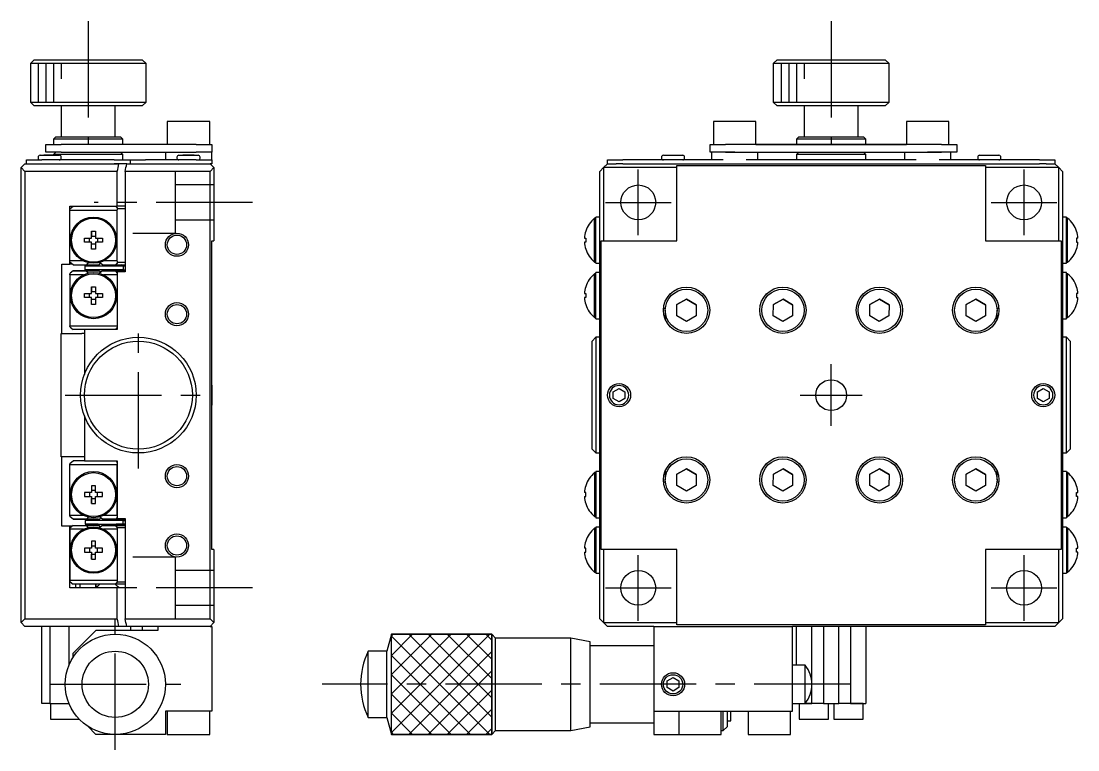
# Model space of a CAD drawing. Extents: x 5 to 356, y 8 to 248.
# Drawn here: x 219.5 to 356.5, y 102.3 to 196.8 of the extents above; entities that cross this region are included whole.
import ezdxf

# ---------------------------------------------------------------- set-up
doc = ezdxf.new("R2010")
doc.units = 0
doc.header["$LTSCALE"] = 10
doc.linetypes.add('CENTER', pattern=[2, 1.25, -0.25, 0.25, -0.25])
doc.linetypes.add('DASHED', pattern=[3.5, 2, -1.5])
doc.layers.get('0').update_dxf_attribs({"linetype": 'CONTINUOUS'})
doc.layers.add('CENTER', color=1, linetype='CENTER')

msp = doc.modelspace()

# ---------------------------------------------------------------- linework, layer by layer
at = {"color": 7, "linetype": 'CONTINUOUS'}
for p, q in [((221.2, 191.750013), (220.7, 191.250013)), ((235.7, 191.250013), (220.7, 191.250013)), ((220.7, 191.250013), (220.7, 186.250013)), ((221.2, 191.750013), (235.2, 191.750013)), ((235.7, 191.250013), (235.2, 191.750013)), ((235.7, 186.250013), (235.7, 191.250013)), ((317.509161, 191.750013), (317.009161, 191.250013)), ((332.009161, 191.250013), (317.009161, 191.250013)), ((317.009161, 191.250013), (317.009161, 186.250013)), ((317.509161, 191.750013), (331.509161, 191.750013)), ((332.009161, 191.250013), (331.509161, 191.750013)), ((332.009161, 186.250013), (332.009161, 191.250013)), ((220.7, 186.250013), (235.7, 186.250013)), ((220.7, 186.250013), (221.2, 185.750013)), ((235.2, 185.750013), (221.2, 185.750013)), ((224.7, 185.750013), (224.7, 181.750013)), ((231.7, 181.750013), (231.7, 185.750013)), ((235.2, 185.750013), (235.7, 186.250013)), ((317.009161, 186.250013), (332.009161, 186.250013)), ((317.009161, 186.250013), (317.509161, 185.750013)), ((331.509161, 185.750013), (317.509161, 185.750013)), ((321.009161, 185.750013), (321.009161, 181.750013)), ((328.009161, 181.750013), (328.009161, 185.750013)), ((331.509161, 185.750013), (332.009161, 186.250013)), ((243.95, 183.750012), (238.45, 183.750012)), ((238.45, 183.750012), (238.45, 180.750012)), ((243.95, 180.750012), (243.95, 183.750012)), ((314.759161, 183.750012), (309.259161, 183.750012)), ((309.259161, 183.750012), (309.259161, 180.750012)), ((314.759161, 180.750012), (314.759161, 183.750012)), ((339.759161, 183.750012), (334.259161, 183.750012)), ((334.259161, 183.750012), (334.259161, 180.750012)), ((339.759161, 180.750012), (339.759161, 183.750012)), ((224, 181.750013), (223.7, 181.450013)), ((232.7, 181.450013), (223.7, 181.450013)), ((223.7, 181.450013), (223.7, 180.750013)), ((224, 181.750013), (232.4, 181.750013)), ((232.7, 181.450013), (232.4, 181.750013)), ((232.7, 180.750013), (232.7, 181.450013)), ((320.309161, 181.750013), (320.009161, 181.450013)), ((329.009161, 181.450013), (320.009161, 181.450013)), ((320.009161, 181.450013), (320.009161, 180.750013)), ((320.309161, 181.750013), (328.709161, 181.750013)), ((329.009161, 181.450013), (328.709161, 181.750013)), ((329.009161, 180.750013), (329.009161, 181.450013)), ((222.7, 179.750013), (222.7, 180.750013)), ((222.7, 180.750013), (224.7, 180.750013)), ((224.7, 179.750013), (222.7, 179.750013)), ((224, 179.750012), (223.7, 179.450012)), ((242.2, 180.750012), (224.7, 180.750013)), ((224.7, 179.750013), (242.2, 179.750012)), ((232.7, 179.450012), (232.4, 179.750012)), ((238.2, 179.750012), (238.2, 178.750012)), ((242.2, 180.750012), (244.2, 180.750012)), ((244.2, 179.750012), (242.2, 179.750012)), ((244.2, 180.750012), (244.2, 179.750012)), ((244.2, 178.750012), (244.2, 179.750012)), ((308.809161, 180.750013), (309.259161, 180.750013)), ((308.809161, 179.750012), (308.809161, 180.750012)), ((308.809161, 180.750012), (310.809161, 180.750012)), ((310.809161, 179.750012), (308.809161, 179.750012)), ((309.009161, 179.750012), (309.009161, 178.750012)), ((312.009161, 179.750012), (310.798953, 179.750012)), ((338.809161, 180.750012), (310.809161, 180.750012)), ((310.809161, 179.750012), (312.009161, 179.750012)), ((312.009161, 179.750012), (337.009161, 179.750012)), ((314.759161, 180.750013), (320.009161, 180.750013)), ((314.759161, 180.750013), (324.809161, 180.750013)), ((320.009161, 180.750013), (314.759161, 180.750013)), ((315.009161, 178.750012), (315.009161, 179.750012)), ((318.012804, 180.750013), (316.106871, 180.750013)), ((316.110601, 180.750013), (316.106871, 180.750013)), ((316.110601, 180.750013), (316.232711, 180.750013)), ((318.322648, 180.750013), (316.232711, 180.750013)), ((331.605519, 180.750013), (318.012804, 180.750013)), ((318.322648, 180.750013), (331.295674, 180.750013)), ((320.309161, 179.750012), (320.009161, 179.450012)), ((324.809161, 180.750013), (334.259161, 180.750013)), ((329.009161, 179.450012), (328.709161, 179.750012)), ((329.009161, 180.750013), (334.259161, 180.750013)), ((334.259161, 180.750013), (329.009161, 180.750013)), ((333.385612, 180.750013), (331.295674, 180.750013)), ((333.511452, 180.750013), (331.605519, 180.750013)), ((333.385612, 180.750013), (333.507721, 180.750013)), ((333.511452, 180.750013), (333.507721, 180.750013)), ((334.009161, 179.750012), (334.009161, 178.750012)), ((338.809161, 179.750012), (337.009161, 179.750012)), ((337.009161, 179.750012), (338.809161, 179.750012)), ((338.809161, 180.750012), (340.809161, 180.750012)), ((340.809161, 179.750012), (338.809161, 179.750012)), ((339.759161, 180.750013), (340.809161, 180.750013)), ((340.009161, 178.750012), (340.009161, 179.750012)), ((340.809161, 180.750012), (340.809161, 179.750012)), ((219.5, 177.750012), (220, 178.250012)), ((220, 178.250012), (222.2, 178.250012)), ((220.2, 178.250012), (220.2, 178.750012)), ((220.2, 178.750012), (222.2, 178.750012)), ((221.7, 179.100012), (221.7, 179.000012)), ((221.95, 179.350012), (224.45, 179.350012)), ((221.95, 179.350012), (223.075, 179.350012)), ((222.4, 178.750012), (222.2, 178.750012)), ((222.2, 178.250012), (231.562157, 178.250012)), ((222.2, 178.250012), (231.562157, 178.250012)), ((224, 178.750012), (222.4, 178.750012)), ((222.45, 179.350012), (223.075, 179.350012)), ((223.075, 179.350012), (222.45, 179.350012)), ((223.075, 179.350012), (223.2, 179.350012)), ((223.075, 179.350012), (223.325, 179.350012)), ((223.325, 179.350012), (223.075, 179.350012)), ((223.2, 179.350012), (223.325, 179.350012)), ((223.325, 179.350012), (224.45, 179.350012)), ((223.95, 179.350012), (223.325, 179.350012)), ((223.325, 179.350012), (223.95, 179.350012)), ((232.7, 179.450012), (223.7, 179.450012)), ((223.7, 179.450012), (223.7, 179.350012)), ((231.562157, 178.750012), (224, 178.750012)), ((224.7, 179.000012), (224.7, 179.100012)), ((231.562157, 178.750012), (233.524338, 178.750012)), ((232.19627, 178.250012), (231.562157, 178.250012)), ((231.562157, 178.250012), (232.174543, 178.250012)), ((232.174543, 178.250012), (232.19627, 178.250012)), ((233.19639, 178.250012), (232.19627, 178.250012)), ((232.7, 178.750012), (232.7, 179.450012)), ((233.19639, 178.250012), (235.637043, 178.250012)), ((233.524338, 178.750012), (233.637043, 178.750012)), ((233.637043, 178.750012), (235.637043, 178.750012)), ((233.637043, 178.750012), (233.637043, 178.250012)), ((240.4, 178.750012), (235.637043, 178.750012)), ((235.637043, 178.250012), (242.2, 178.250012)), ((235.637043, 178.250012), (242.2, 178.250012)), ((239.7, 179.100012), (239.7, 179.000012)), ((239.95, 179.350012), (242.45, 179.350012)), ((239.95, 179.350012), (241.075, 179.350012)), ((242, 178.750012), (240.4, 178.750012)), ((240.45, 179.350012), (241.075, 179.350012)), ((241.075, 179.350012), (240.45, 179.350012)), ((241.075, 179.350012), (241.2, 179.350012)), ((241.075, 179.350012), (241.325, 179.350012)), ((241.325, 179.350012), (241.075, 179.350012)), ((241.2, 179.350012), (241.325, 179.350012)), ((241.325, 179.350012), (242.45, 179.350012)), ((241.95, 179.350012), (241.325, 179.350012)), ((241.325, 179.350012), (241.95, 179.350012)), ((242.2, 178.750012), (242, 178.750012)), ((242.2, 178.750012), (244.2, 178.750012)), ((242.2, 178.250012), (244, 178.250012)), ((242.7, 179.000012), (242.7, 179.100012)), ((244, 178.250012), (244.5, 177.750012)), ((244.2, 178.250012), (244, 178.250012)), ((244.2, 178.750012), (244.2, 178.250012)), ((295.509161, 178.250012), (295.009161, 177.750012)), ((295.509161, 178.250012), (295.509161, 178.750012)), ((295.509161, 178.750012), (297.509161, 178.750012)), ((295.509161, 178.250012), (296.637382, 178.250012)), ((297.509161, 178.250012), (296.637382, 178.250012)), ((303.209161, 178.750012), (297.509161, 178.750012)), ((297.509161, 178.250012), (351.509161, 178.250012)), ((302.509161, 179.100012), (302.509161, 179.000012)), ((302.759161, 179.350012), (305.259161, 179.350012)), ((304.809161, 178.750012), (303.209161, 178.750012)), ((303.259161, 179.350012), (303.884161, 179.350012)), ((303.884161, 179.350012), (304.134161, 179.350012)), ((304.134161, 179.350012), (304.759161, 179.350012)), ((310.509161, 178.750012), (304.809161, 178.750012)), ((305.509161, 179.000012), (305.509161, 179.100012)), ((335.509161, 178.750012), (313.509161, 178.750012)), ((329.009161, 179.450012), (320.009161, 179.450012)), ((320.009161, 179.450012), (320.009161, 178.750012)), ((329.009161, 178.750012), (329.009161, 179.450012)), ((344.209161, 178.750012), (338.509161, 178.750012)), ((343.509161, 179.100012), (343.509161, 179.000012)), ((343.759161, 179.350012), (346.259161, 179.350012)), ((345.809161, 178.750012), (344.209161, 178.750012)), ((344.259161, 179.350012), (344.884161, 179.350012)), ((344.884161, 179.350012), (345.134161, 179.350012)), ((345.134161, 179.350012), (345.759161, 179.350012)), ((351.509161, 178.750012), (345.809161, 178.750012)), ((346.509161, 179.000012), (346.509161, 179.100012)), ((351.509161, 178.750012), (353.509161, 178.750012)), ((352.380941, 178.250012), (351.509161, 178.250012)), ((352.380941, 178.250012), (353.509161, 178.250012)), ((353.509161, 178.750012), (353.509161, 178.250012)), ((354.009161, 177.750012), (353.509161, 178.250012)), ((220, 177.250012), (219.5, 177.750012)), ((219.5, 118.750012), (219.5, 177.750012)), ((220, 177.250012), (220, 119.250012)), ((231.95979, 177.250012), (220, 177.250012)), ((231.95979, 172.750012), (231.95979, 177.250012)), ((232.983224, 177.250012), (232.983224, 164.250012)), ((244, 177.250012), (232.983224, 177.250012)), ((244.5, 177.750012), (244, 177.250012)), ((244, 119.250012), (244, 177.250012)), ((244.5, 177.750012), (244.5, 168.250012)), ((295.009161, 177.750012), (294.509161, 177.250012)), ((294.509161, 119.250012), (294.509161, 177.250012)), ((304.509161, 177.750012), (295.009161, 177.750012)), ((295.009161, 177.750012), (295.009161, 168.250012)), ((304.509161, 178.050012), (344.509161, 178.050012)), ((304.509161, 177.750012), (304.509161, 178.050012)), ((304.509161, 168.250012), (304.509161, 177.750012)), ((344.509161, 178.050012), (344.509161, 177.750012)), ((354.009161, 177.750012), (344.509161, 177.750012)), ((344.509161, 177.750012), (344.509161, 168.250012)), ((354.009161, 168.250012), (354.009161, 177.750012)), ((354.509161, 177.250012), (354.009161, 177.750012)), ((354.509161, 177.250012), (354.509161, 119.250012)), ((225.811594, 172.750012), (231.95979, 172.750012)), ((225.811594, 172.250012), (225.811594, 172.750012)), ((225.857196, 172.450012), (226.232467, 172.750012)), ((231.761264, 172.750012), (232.00335, 172.450012)), ((232.983224, 172.750012), (231.95979, 172.750012)), ((225.811594, 172.250012), (231.95979, 172.250012)), ((225.811594, 165.650012), (225.811594, 172.250012)), ((225.811594, 165.650012), (225.811594, 172.250012)), ((231.95979, 165.650012), (231.95979, 172.250012)), ((232.00335, 172.450012), (232.983224, 172.450012)), ((294.509161, 171.350012), (294.009161, 171.350012)), ((294.009161, 171.145093), (294.009161, 171.350012)), ((355.009161, 171.350012), (354.509161, 171.350012)), ((355.009161, 171.143417), (355.009161, 171.350012)), ((293.849606, 165.500012), (293.849606, 171.200012)), ((294.009161, 171.200012), (293.849606, 171.200012)), ((294.009161, 165.554537), (294.009161, 171.145486)), ((294.009161, 170.866221), (294.009161, 171.145093)), ((294.009161, 165.55493), (294.009161, 170.866221)), ((355.168716, 171.200012), (355.009161, 171.200012)), ((355.009161, 165.556436), (355.009161, 171.143587)), ((355.009161, 168.59926), (355.009161, 171.143417)), ((355.168716, 165.500012), (355.168716, 171.200012)), ((227.734892, 168.610012), (228.63, 168.610012)), ((227.734892, 168.090012), (227.734892, 168.610012)), ((228.371599, 168.090012), (228.371599, 168.610012)), ((228.63, 169.50512), (229.15, 169.50512)), ((228.63, 168.610012), (228.63, 169.50512)), ((228.63, 169.50512), (228.63, 168.868414)), ((228.63, 168.610012), (228.63, 168.868414)), ((228.63, 168.868414), (229.15, 168.868414)), ((229.15, 169.50512), (229.15, 168.610012)), ((229.15, 168.610012), (230.045108, 168.610012)), ((229.408401, 168.610012), (229.408401, 168.090012)), ((230.045108, 168.610012), (230.045108, 168.090012)), ((292.527477, 168.610012), (292.703719, 168.610012)), ((292.695422, 169.509167), (292.703719, 169.50512)), ((292.703719, 168.610012), (292.703719, 168.090012)), ((355.009161, 168.249975), (355.009161, 168.59926)), ((356.3229, 169.509167), (356.314604, 169.50512)), ((356.490846, 168.610012), (356.314604, 168.610012)), ((356.314604, 168.610012), (356.314604, 168.090012)), ((228.63, 168.090012), (227.734892, 168.090012)), ((228.63, 167.194905), (228.63, 168.090012)), ((228.63, 167.831611), (228.63, 168.090012)), ((228.63, 167.194905), (228.63, 167.831611)), ((229.15, 167.831611), (228.63, 167.831611)), ((229.15, 167.194905), (228.63, 167.194905)), ((229.15, 168.090012), (229.15, 167.194905)), ((230.045108, 168.090012), (229.15, 168.090012)), ((244.2, 168.250012), (244.5, 168.250012)), ((244.2, 128.250012), (244.2, 168.250012)), ((292.703719, 168.090012), (292.527477, 168.090012)), ((292.703719, 167.194905), (292.695422, 167.190858)), ((294.709161, 128.250012), (294.709161, 168.250012)), ((294.709161, 168.250012), (295.009161, 168.250012)), ((295.009161, 168.250012), (304.509161, 168.250012)), ((344.509161, 168.250012), (354.009161, 168.250012)), ((354.009161, 168.250012), (354.309161, 168.250012)), ((354.309161, 168.250012), (354.309161, 128.250012)), ((355.009161, 165.556606), (355.009161, 168.249975)), ((356.314604, 168.090012), (356.490846, 168.090012)), ((356.314604, 167.194905), (356.3229, 167.190858)), ((224.785549, 165.250012), (225.811594, 165.250012)), ((224.785549, 156.250012), (224.785549, 165.250012)), ((225.811594, 165.250012), (225.811594, 165.650012)), ((227.58233, 165.650012), (225.811594, 165.650012)), ((226.121583, 165.250012), (225.811594, 165.250012)), ((226.232467, 165.150012), (225.857196, 165.450012)), ((226.232467, 165.150012), (227.959596, 165.150012)), ((227.802223, 165.000012), (232.731935, 165.000012)), ((229.479372, 165.000012), (227.802223, 165.000012)), ((227.802223, 164.500012), (227.802223, 165.000012)), ((232.731935, 164.500012), (227.802223, 164.500012)), ((228.187724, 165.434408), (227.959596, 165.150012)), ((227.959596, 165.150012), (229.606606, 165.150012)), ((228.2, 165.000012), (228.2, 165.150012)), ((228.2, 164.350012), (228.2, 164.500012)), ((229.460686, 165.000013), (228.258096, 165.000013)), ((229.495901, 165.000012), (228.258096, 165.000012)), ((229.337569, 165.000012), (229.008841, 165.000012)), ((229.008841, 165.000012), (231.975162, 165.000012)), ((229.460686, 165.000012), (229.337569, 165.000012)), ((229.439663, 165.000013), (229.460686, 165.000013)), ((229.460686, 165.000013), (229.439663, 165.000013)), ((229.571584, 165.149984), (229.46066, 165.000002)), ((229.502859, 164.500012), (229.819496, 164.175708)), ((229.763752, 165.369051), (229.571584, 165.149984)), ((230.036386, 165.150012), (229.661929, 165.451222)), ((230.036386, 165.150012), (231.761264, 165.150012)), ((231.95979, 165.650012), (230.19767, 165.650012)), ((231.809873, 165.000012), (231.663419, 165.150012)), ((231.741147, 164.350041), (231.852071, 164.500023)), ((232.00335, 165.450012), (231.761264, 165.150012)), ((231.761264, 165.150012), (232.983224, 165.150012)), ((232.30389, 165.000012), (231.809873, 165.000012)), ((231.809873, 165.000012), (232.484294, 165.000012)), ((231.975162, 165.000012), (232.30389, 165.000012)), ((232.983224, 165.450012), (232.00335, 165.450012)), ((232.141442, 164.350013), (232.288728, 164.500012)), ((232.319299, 164.999929), (232.204238, 165.149974)), ((232.319139, 165.000012), (232.905185, 165.000012)), ((232.757871, 165.000012), (232.319139, 165.000012)), ((232.484294, 165.000012), (232.757871, 165.000012)), ((232.679935, 165.000012), (232.531911, 165.150012)), ((232.57941, 164.350059), (232.6986, 164.500104)), ((232.983224, 165.000012), (232.679935, 165.000012)), ((232.679935, 165.000012), (232.983224, 165.000012)), ((232.731935, 165.000012), (232.731935, 164.500012)), ((232.983224, 165.000012), (232.731935, 165.000012)), ((232.731935, 164.500012), (232.983224, 164.500012)), ((232.834572, 164.350013), (232.983224, 164.499996)), ((232.983416, 165.008195), (232.866442, 165.149935)), ((232.905185, 165.000012), (232.983224, 165.000012)), ((293.849606, 165.500012), (294.009161, 165.500012)), ((294.009161, 165.350012), (294.009161, 165.55493)), ((294.009161, 165.350012), (294.509161, 165.350012)), ((354.509161, 165.350012), (355.009161, 165.350012)), ((355.009161, 165.350012), (355.009161, 165.556606)), ((355.009161, 165.500012), (355.168716, 165.500012)), ((225.811594, 163.850012), (225.811594, 157.250012)), ((227.58233, 163.850012), (225.811594, 163.850012)), ((226.232467, 164.350012), (225.857196, 164.050012)), ((226.232467, 164.350012), (227.959596, 164.350012)), ((229.5, 164.350012), (226.232467, 164.350012)), ((227.959596, 164.350012), (229.649312, 164.350012)), ((228.187724, 164.065617), (227.959596, 164.350012)), ((228.2, 164.350012), (229.649312, 164.350012)), ((229.5, 164.350012), (228.2, 164.350012)), ((230.036386, 164.350012), (229.661929, 164.048803)), ((231.762929, 164.350012), (230.036386, 164.350012)), ((230.036386, 164.350012), (231.761264, 164.350012)), ((231.95979, 163.850012), (230.19767, 163.850012)), ((231.959814, 164.104003), (231.761264, 164.350012)), ((231.761264, 164.350012), (232.983224, 164.350012)), ((232.595686, 164.350012), (231.762929, 164.350012)), ((231.95979, 164.250012), (231.95979, 163.850012)), ((232.983224, 164.250012), (231.95979, 164.250012)), ((231.95979, 163.850012), (231.95979, 157.250012)), ((231.95979, 163.850012), (231.95979, 157.250012)), ((232.983224, 164.350012), (232.595686, 164.350012)), ((293.849606, 158.300012), (293.849606, 164.000012)), ((294.009161, 164.000012), (293.849606, 164.000012)), ((294.509161, 164.150012), (294.009161, 164.150012)), ((294.009161, 163.945093), (294.009161, 164.150012)), ((294.009161, 158.354537), (294.009161, 163.945486)), ((294.009161, 161.39926), (294.009161, 163.945093)), ((355.009161, 164.150012), (354.509161, 164.150012)), ((355.009161, 163.943417), (355.009161, 164.150012)), ((355.168716, 164.000012), (355.009161, 164.000012)), ((355.009161, 158.356436), (355.009161, 163.943587)), ((355.009161, 161.39926), (355.009161, 163.943417)), ((355.168716, 158.300012), (355.168716, 164.000012)), ((228.63, 162.30512), (229.15, 162.30512)), ((228.63, 161.410012), (228.63, 162.30512)), ((228.63, 162.30512), (228.63, 161.668414)), ((228.63, 161.410012), (228.63, 161.668414)), ((228.63, 161.668414), (229.15, 161.668414)), ((229.15, 162.30512), (229.15, 161.410012)), ((292.695422, 162.309167), (292.703719, 162.30512)), ((356.3229, 162.309167), (356.314604, 162.30512)), ((227.734892, 161.410012), (228.63, 161.410012)), ((227.734892, 160.890012), (227.734892, 161.410012)), ((228.63, 160.890012), (227.734892, 160.890012)), ((228.371599, 160.890012), (228.371599, 161.410012)), ((228.63, 159.994905), (228.63, 160.890012)), ((228.63, 160.631611), (228.63, 160.890012)), ((228.63, 159.994905), (228.63, 160.631611)), ((229.15, 160.631611), (228.63, 160.631611)), ((229.15, 161.410012), (230.045108, 161.410012)), ((229.15, 160.890012), (229.15, 159.994905)), ((230.045108, 160.890012), (229.15, 160.890012)), ((229.408401, 161.410012), (229.408401, 160.890012)), ((230.045108, 161.410012), (230.045108, 160.890012)), ((292.527477, 161.410012), (292.703719, 161.410012)), ((292.703719, 160.890012), (292.527477, 160.890012)), ((292.703719, 161.410012), (292.703719, 160.890012)), ((294.009161, 161.049975), (294.009161, 161.39926)), ((294.009161, 158.35493), (294.009161, 161.049975)), ((304.515749, 159.982991), (305.772233, 160.693329)), ((305.772233, 160.693329), (304.515749, 159.982991)), ((305.772233, 160.693329), (307.015646, 159.96035)), ((307.015646, 159.96035), (305.772233, 160.693329)), ((317.015749, 159.982991), (318.272233, 160.693329)), ((318.272233, 160.693329), (317.015749, 159.982991)), ((318.272233, 160.693329), (319.515646, 159.96035)), ((319.515646, 159.96035), (318.272233, 160.693329)), ((329.515749, 159.982991), (330.772233, 160.693329)), ((330.772233, 160.693329), (329.515749, 159.982991)), ((330.772233, 160.693329), (332.015646, 159.96035)), ((332.015646, 159.96035), (330.772233, 160.693329)), ((342.015749, 159.982991), (343.272233, 160.693329)), ((343.272233, 160.693329), (342.015749, 159.982991)), ((343.272233, 160.693329), (344.515646, 159.96035)), ((344.515646, 159.96035), (343.272233, 160.693329)), ((355.009161, 161.049975), (355.009161, 161.39926)), ((355.009161, 158.356606), (355.009161, 161.049975)), ((356.490846, 161.410012), (356.314604, 161.410012)), ((356.314604, 161.410012), (356.314604, 160.890012)), ((356.314604, 160.890012), (356.490846, 160.890012)), ((229.15, 159.994905), (228.63, 159.994905)), ((292.703719, 159.994905), (292.695422, 159.990858)), ((303.009161, 159.500012), (302.769596, 159.500012)), ((303.009161, 159.250012), (303.009161, 158.030841)), ((304.502677, 158.539675), (304.515749, 159.982991)), ((307.015646, 159.96035), (307.002574, 158.517034)), ((317.002677, 158.539675), (317.015749, 159.982991)), ((319.515646, 159.96035), (319.502574, 158.517034)), ((329.502677, 158.539675), (329.515749, 159.982991)), ((332.015646, 159.96035), (332.002574, 158.517034)), ((342.002677, 158.539675), (342.015749, 159.982991)), ((344.515646, 159.96035), (344.502574, 158.517034)), ((346.248726, 159.500012), (346.009161, 159.500012)), ((346.009161, 158.033202), (346.009161, 159.250012)), ((356.314604, 159.994905), (356.3229, 159.990858)), ((293.849606, 158.300012), (294.009161, 158.300012)), ((294.009161, 158.150012), (294.009161, 158.35493)), ((294.009161, 158.150012), (294.509161, 158.150012)), ((303.018993, 158.028752), (303.128451, 158.452267)), ((305.746089, 157.806696), (304.502677, 158.539675)), ((307.002574, 158.517034), (305.746089, 157.806696)), ((318.246089, 157.806696), (317.002677, 158.539675)), ((319.502574, 158.517034), (318.246089, 157.806696)), ((330.746089, 157.806696), (329.502677, 158.539675)), ((332.002574, 158.517034), (330.746089, 157.806696)), ((343.246089, 157.806696), (342.002677, 158.539675)), ((344.502574, 158.517034), (343.246089, 157.806696)), ((345.889785, 158.452794), (345.99933, 158.028752)), ((354.509161, 158.150012), (355.009161, 158.150012)), ((355.009161, 158.150012), (355.009161, 158.356606)), ((355.009161, 158.300012), (355.168716, 158.300012)), ((224.7, 156.250012), (224.785549, 156.250012)), ((224.7, 140.250012), (224.7, 156.250012)), ((224.785549, 156.250012), (227.354627, 156.250012)), ((225.811594, 157.250012), (231.95979, 157.250012)), ((225.857196, 157.050012), (226.232467, 156.750012)), ((227.7, 156.750012), (226.232467, 156.750012)), ((227.7, 156.250012), (227.354627, 156.250012)), ((227.7, 156.750012), (227.7, 150.942595)), ((231.95979, 156.750012), (227.7, 156.750012)), ((231.761264, 156.750012), (231.959814, 156.996022)), ((231.95979, 157.250012), (231.95979, 156.750012)), ((294.009161, 155.750012), (293.509161, 155.250012)), ((293.509161, 141.250012), (293.509161, 155.250012)), ((294.009161, 155.750012), (294.009161, 140.750012)), ((294.509161, 155.750012), (294.009161, 155.750012)), ((355.009161, 155.750012), (354.509161, 155.750012)), ((355.009161, 140.750012), (355.009161, 155.750012)), ((355.509161, 155.250012), (355.009161, 155.750012)), ((355.509161, 155.250012), (355.509161, 141.250012)), ((244.248663, 149.500012), (244.2, 149.597339)), ((244.248663, 148.250012), (244.248663, 149.500012)), ((244.248663, 147.000012), (244.248663, 148.250012)), ((296.259161, 148.683025), (297.009161, 149.116038)), ((296.259161, 147.817), (296.259161, 148.683025)), ((297.009161, 149.116038), (297.759161, 148.683025)), ((297.759161, 148.683025), (297.759161, 147.817)), ((351.259161, 148.683025), (352.009161, 149.116038)), ((351.259161, 147.817), (351.259161, 148.683025)), ((352.009161, 149.116038), (352.759161, 148.683025)), ((352.759161, 148.683025), (352.759161, 147.817)), ((244.2, 146.902686), (244.248663, 147.000012)), ((297.009161, 147.383987), (296.259161, 147.817)), ((297.759161, 147.817), (297.009161, 147.383987)), ((352.009161, 147.383987), (351.259161, 147.817)), ((352.759161, 147.817), (352.009161, 147.383987)), ((227.7, 145.55743), (227.7, 139.750012)), ((293.509161, 141.250012), (294.009161, 140.750012)), ((355.009161, 140.750012), (355.509161, 141.250012)), ((224.785549, 140.250012), (224.7, 140.250012)), ((224.785549, 131.250012), (224.785549, 140.250012)), ((227.354627, 140.250012), (224.785549, 140.250012)), ((225.857196, 139.450013), (226.232467, 139.750013)), ((227.7, 139.750013), (226.232467, 139.750013)), ((227.7, 140.250012), (227.354627, 140.250012)), ((227.7, 139.750012), (231.95979, 139.750012)), ((231.761264, 139.750013), (231.959814, 139.504003)), ((231.95979, 139.750012), (231.95979, 139.250013)), ((294.009161, 140.750012), (294.509161, 140.750012)), ((354.509161, 140.750012), (355.009161, 140.750012)), ((225.811594, 132.650013), (225.811594, 139.250013)), ((225.811594, 139.250013), (231.95979, 139.250013)), ((231.95979, 132.650013), (231.95979, 139.250013)), ((231.95979, 139.250013), (231.95979, 132.650013)), ((303.009161, 138.44897), (303.009161, 137.250012)), ((303.128572, 138.047019), (303.018993, 138.471273)), ((304.515749, 137.982991), (305.772233, 138.693329)), ((305.772233, 138.693329), (304.515749, 137.982991)), ((305.772233, 138.693329), (307.015646, 137.96035)), ((307.015646, 137.96035), (305.772233, 138.693329)), ((317.015749, 137.982991), (318.272233, 138.693329)), ((318.272233, 138.693329), (317.015749, 137.982991)), ((318.272233, 138.693329), (319.515646, 137.96035)), ((319.515646, 137.96035), (318.272233, 138.693329)), ((329.515749, 137.982991), (330.772233, 138.693329)), ((330.772233, 138.693329), (329.515749, 137.982991)), ((330.772233, 138.693329), (332.015646, 137.96035)), ((332.015646, 137.96035), (330.772233, 138.693329)), ((342.015749, 137.982991), (343.272233, 138.693329)), ((343.272233, 138.693329), (342.015749, 137.982991)), ((343.272233, 138.693329), (344.515646, 137.96035)), ((344.515646, 137.96035), (343.272233, 138.693329)), ((345.99933, 138.471273), (345.889861, 138.047692)), ((346.009161, 137.250012), (346.009161, 138.44897)), ((293.849606, 138.200012), (293.849606, 132.500012)), ((294.009161, 138.200012), (293.849606, 138.200012)), ((294.009161, 138.350012), (294.009161, 138.143419)), ((294.509161, 138.350012), (294.009161, 138.350012)), ((294.009161, 138.14359), (294.009161, 132.556438)), ((294.009161, 138.143419), (294.009161, 135.428049)), ((302.769596, 137.000012), (303.009161, 137.000012)), ((304.502677, 136.539675), (304.515749, 137.982991)), ((307.015646, 137.96035), (307.002574, 136.517034)), ((317.002677, 136.539675), (317.015749, 137.982991)), ((319.515646, 137.96035), (319.502574, 136.517034)), ((329.502677, 136.539675), (329.515749, 137.982991)), ((332.015646, 137.96035), (332.002574, 136.517034)), ((342.002677, 136.539675), (342.015749, 137.982991)), ((344.515646, 137.96035), (344.502574, 136.517034)), ((346.009161, 137.000012), (346.248726, 137.000012)), ((355.009161, 138.350012), (354.509161, 138.350012)), ((355.009161, 138.350012), (355.009161, 138.145095)), ((355.168716, 138.200012), (355.009161, 138.200012)), ((355.009161, 138.145488), (355.009161, 132.55454)), ((355.009161, 138.145095), (355.009161, 132.554932)), ((355.168716, 138.200012), (355.168716, 132.500012)), ((229.15, 136.50512), (228.63, 136.50512)), ((228.63, 136.50512), (228.63, 135.610012)), ((228.63, 136.50512), (228.63, 135.868414)), ((228.63, 135.868414), (228.63, 135.610012)), ((229.15, 135.868414), (228.63, 135.868414)), ((229.15, 135.610012), (229.15, 136.50512)), ((292.703719, 136.50512), (292.695422, 136.509167)), ((305.746089, 135.806696), (304.502677, 136.539675)), ((307.002574, 136.517034), (305.746089, 135.806696)), ((318.246089, 135.806696), (317.002677, 136.539675)), ((319.502574, 136.517034), (318.246089, 135.806696)), ((330.746089, 135.806696), (329.502677, 136.539675)), ((332.002574, 136.517034), (330.746089, 135.806696)), ((343.246089, 135.806696), (342.002677, 136.539675)), ((344.502574, 136.517034), (343.246089, 135.806696)), ((356.314604, 136.50512), (356.3229, 136.509167)), ((228.63, 135.610012), (227.734892, 135.610012)), ((227.734892, 135.610012), (227.734892, 135.090012)), ((227.734892, 135.090012), (228.63, 135.090012)), ((228.371599, 135.610012), (228.371599, 135.090012)), ((228.63, 135.090012), (228.63, 134.194905)), ((228.63, 135.090012), (228.63, 134.831611)), ((228.63, 134.194905), (228.63, 134.831611)), ((228.63, 134.831611), (229.15, 134.831611)), ((230.045108, 135.610012), (229.15, 135.610012)), ((229.15, 135.090012), (230.045108, 135.090012)), ((229.15, 134.194905), (229.15, 135.090012)), ((229.408401, 135.090012), (229.408401, 135.610012)), ((230.045108, 135.090012), (230.045108, 135.610012)), ((292.703719, 135.610012), (292.527477, 135.610012)), ((292.527477, 135.090012), (292.703719, 135.090012)), ((292.703719, 135.090012), (292.703719, 135.610012)), ((294.009161, 135.428049), (294.009161, 135.125585)), ((294.009161, 135.125585), (294.009161, 132.556607)), ((356.314604, 135.610012), (356.490846, 135.610012)), ((356.314604, 135.090012), (356.314604, 135.610012)), ((356.490846, 135.090012), (356.314604, 135.090012)), ((228.63, 134.194905), (229.15, 134.194905)), ((292.695422, 134.190858), (292.703719, 134.194905)), ((356.3229, 134.190858), (356.314604, 134.194905)), ((227.58233, 132.650013), (225.811594, 132.650013)), ((226.232467, 132.150013), (225.857196, 132.450013)), ((226.232467, 132.150013), (227.959596, 132.150013)), ((229.5, 132.150012), (226.232467, 132.150012)), ((227.802223, 132.000013), (227.802223, 131.500013)), ((232.731935, 132.000013), (227.802223, 132.000013)), ((228.187724, 132.434408), (227.959596, 132.150013)), ((227.959596, 132.150012), (229.649312, 132.150012)), ((228.2, 132.150012), (229.649312, 132.150012)), ((229.5, 132.150012), (228.2, 132.150012)), ((228.2, 132.000013), (228.2, 132.150012)), ((229.819496, 132.324317), (229.502859, 132.000013)), ((230.036386, 132.150013), (229.661929, 132.451222)), ((230.036386, 132.150013), (231.761264, 132.150013)), ((231.763049, 132.150012), (230.036386, 132.150012)), ((231.95979, 132.650013), (230.19767, 132.650013)), ((231.852091, 131.999971), (231.741161, 132.149967)), ((231.959814, 132.396022), (231.761264, 132.150013)), ((231.761264, 132.150012), (232.983224, 132.150012)), ((232.595653, 132.150012), (231.763049, 132.150012)), ((231.95979, 132.650013), (231.95979, 132.250012)), ((231.95979, 132.250012), (232.983224, 132.250012)), ((232.288728, 132.000013), (232.141442, 132.150012)), ((232.698577, 131.999953), (232.579437, 132.149934)), ((232.983224, 132.150012), (232.595653, 132.150012)), ((232.731935, 131.500013), (232.731935, 132.000013)), ((232.731935, 132.000013), (232.983224, 132.000013)), ((232.983224, 132.000029), (232.834572, 132.150012)), ((232.983224, 132.250012), (232.983224, 119.250012)), ((293.849606, 132.500012), (294.009161, 132.500012)), ((294.009161, 132.556607), (294.009161, 132.350012)), ((294.009161, 132.350012), (294.509161, 132.350012)), ((354.509161, 132.350012), (355.009161, 132.350012)), ((355.009161, 132.554932), (355.009161, 132.350012)), ((355.009161, 132.500012), (355.168716, 132.500012)), ((225.811594, 131.250012), (224.785549, 131.250012)), ((225.811594, 130.850012), (225.811594, 131.250012)), ((226.121583, 131.250012), (225.811594, 131.250012)), ((225.811594, 130.850012), (225.811594, 124.250012)), ((225.811594, 124.250012), (225.811594, 130.850012)), ((227.58233, 130.850012), (225.811594, 130.850012)), ((226.232467, 131.350012), (225.857196, 131.050012)), ((226.232467, 131.350012), (227.959596, 131.350012)), ((227.802223, 131.500013), (232.731935, 131.500013)), ((229.47945, 131.500013), (227.802223, 131.500013)), ((228.187724, 131.065617), (227.959596, 131.350012)), ((227.959596, 131.350012), (229.606626, 131.350012)), ((228.2, 131.350012), (228.2, 131.500013)), ((229.495942, 131.500013), (228.258096, 131.500013)), ((229.460736, 131.500012), (228.258096, 131.500012)), ((229.008841, 131.500013), (231.975162, 131.500013)), ((229.337569, 131.500013), (229.008841, 131.500013)), ((229.460736, 131.500013), (229.337569, 131.500013)), ((229.439663, 131.500012), (229.460736, 131.500012)), ((229.460736, 131.500012), (229.439663, 131.500012)), ((229.46064, 131.500054), (229.763784, 131.130941)), ((230.036386, 131.350012), (229.661929, 131.048803)), ((230.036386, 131.350012), (231.761264, 131.350012)), ((231.95979, 130.850012), (230.19767, 130.850012)), ((231.663419, 131.350012), (231.809873, 131.500013)), ((232.00335, 131.050012), (231.761264, 131.350012)), ((231.761264, 131.350012), (232.983224, 131.350012)), ((232.30389, 131.500013), (231.809873, 131.500013)), ((231.809873, 131.500013), (232.484294, 131.500013)), ((231.95979, 130.850012), (231.95979, 124.250012)), ((231.975162, 131.500013), (232.30389, 131.500013)), ((232.983224, 131.050012), (232.00335, 131.050012)), ((232.204266, 131.350085), (232.319287, 131.50008)), ((232.319162, 131.500013), (232.905185, 131.500013)), ((232.757871, 131.500013), (232.319162, 131.500013)), ((232.484294, 131.500013), (232.757871, 131.500013)), ((232.531911, 131.350012), (232.679935, 131.500013)), ((232.983224, 131.500013), (232.679935, 131.500013)), ((232.679935, 131.500013), (232.983224, 131.500013)), ((232.983224, 131.500013), (232.731935, 131.500013)), ((232.866442, 131.35009), (232.983298, 131.491677)), ((232.905185, 131.500013), (232.983224, 131.500013)), ((293.849606, 131.000012), (293.849606, 125.300012)), ((294.009161, 131.000012), (293.849606, 131.000012)), ((294.009161, 131.150012), (294.009161, 130.943419)), ((294.509161, 131.150012), (294.009161, 131.150012)), ((294.009161, 130.94359), (294.009161, 125.356438)), ((294.009161, 130.943419), (294.009161, 125.998703)), ((355.009161, 131.150012), (354.509161, 131.150012)), ((355.009161, 131.150012), (355.009161, 130.945095)), ((355.168716, 131.000012), (355.009161, 131.000012)), ((355.009161, 130.945488), (355.009161, 125.35454)), ((355.009161, 130.945095), (355.009161, 125.354932)), ((355.168716, 131.000012), (355.168716, 125.300012)), ((229.15, 129.30512), (228.63, 129.30512)), ((228.63, 129.30512), (228.63, 128.410012)), ((228.63, 129.30512), (228.63, 128.668414)), ((229.15, 128.410012), (229.15, 129.30512)), ((292.703719, 129.30512), (292.695422, 129.309167)), ((356.314604, 129.30512), (356.3229, 129.309167)), ((228.63, 128.410012), (227.734892, 128.410012)), ((227.734892, 128.410012), (227.734892, 127.890012)), ((227.734892, 127.890012), (228.63, 127.890012)), ((228.371599, 128.410012), (228.371599, 127.890012)), ((228.63, 128.668414), (228.63, 128.410012)), ((229.15, 128.668414), (228.63, 128.668414)), ((228.63, 127.890012), (228.63, 126.994905)), ((228.63, 127.890012), (228.63, 127.631611)), ((228.63, 126.994905), (228.63, 127.631611)), ((228.63, 127.631611), (229.15, 127.631611)), ((230.045108, 128.410012), (229.15, 128.410012)), ((229.15, 126.994905), (229.15, 127.890012)), ((229.15, 127.890012), (230.045108, 127.890012)), ((229.408401, 127.890012), (229.408401, 128.410012)), ((230.045108, 127.890012), (230.045108, 128.410012)), ((244.5, 128.250012), (244.2, 128.250012)), ((244.5, 128.250012), (244.5, 118.750012)), ((292.703719, 128.410012), (292.527477, 128.410012)), ((292.527477, 127.890012), (292.703719, 127.890012)), ((292.703719, 127.890012), (292.703719, 128.410012)), ((295.009161, 128.250012), (294.709161, 128.250012)), ((295.009161, 128.250012), (295.009161, 118.750012)), ((304.509161, 128.250012), (295.009161, 128.250012)), ((304.509161, 118.750012), (304.509161, 128.250012)), ((344.509161, 128.250012), (344.509161, 118.750012)), ((354.009161, 128.250012), (344.509161, 128.250012)), ((354.009161, 118.750012), (354.009161, 128.250012)), ((354.309161, 128.250012), (354.009161, 128.250012)), ((356.314604, 128.410012), (356.490846, 128.410012)), ((356.314604, 127.890012), (356.314604, 128.410012)), ((356.490846, 127.890012), (356.314604, 127.890012)), ((228.63, 126.994905), (229.15, 126.994905)), ((292.695422, 126.990858), (292.703719, 126.994905)), ((356.3229, 126.990858), (356.314604, 126.994905)), ((293.849606, 125.300012), (294.009161, 125.300012)), ((294.009161, 125.998703), (294.009161, 125.356607)), ((294.009161, 125.356607), (294.009161, 125.150012)), ((294.009161, 125.150012), (294.509161, 125.150012)), ((354.509161, 125.150012), (355.009161, 125.150012)), ((355.009161, 125.354932), (355.009161, 125.150012)), ((355.009161, 125.300012), (355.168716, 125.300012)), ((225.811594, 124.250012), (231.95979, 124.250012)), ((225.811594, 123.250012), (225.811594, 124.250012)), ((225.857196, 124.050012), (226.232467, 123.750012)), ((231.761264, 123.750012), (226.232467, 123.750012)), ((226.548992, 123.750027), (226.533332, 123.250012)), ((227.157644, 123.250012), (227.143938, 123.750119)), ((229.193549, 123.750012), (229.193549, 123.250012)), ((229.45, 123.500012), (229.2, 123.250012)), ((229.7, 123.750012), (229.45, 123.500012)), ((231.95, 123.500012), (231.7, 123.750012)), ((231.761264, 123.750012), (232.00335, 124.050012)), ((232.983224, 123.750012), (231.761264, 123.750012)), ((232.2, 123.250012), (231.95, 123.500012)), ((232.00335, 124.050012), (232.983224, 124.050012)), ((231.95979, 123.250012), (225.811594, 123.250012)), ((231.95979, 119.250012), (231.95979, 123.250012)), ((232.983224, 123.250012), (231.95979, 123.250012)), ((219.5, 118.750012), (220, 119.250012)), ((220, 119.250012), (231.95979, 119.250012)), ((232.983224, 119.250012), (244, 119.250012)), ((244, 119.250012), (244.5, 118.750012)), ((294.509161, 119.250012), (295.009161, 118.750012)), ((354.009161, 118.750012), (354.509161, 119.250012)), ((220, 118.250012), (219.5, 118.750012)), ((232.174543, 118.250012), (220, 118.250012)), ((222.2, 108.250012), (222.2, 118.250012)), ((223.2, 118.250012), (223.2, 108.250012)), ((225.707722, 113.268463), (225.707722, 118.250012)), ((233.19639, 118.250012), (232.174543, 118.250012)), ((244, 118.250012), (233.19639, 118.250012)), ((233.7, 117.750012), (233.7, 118.250012)), ((235.2, 118.250012), (235.2, 117.750012)), ((237.2, 118.250012), (237.2, 117.750012)), ((244.5, 118.750012), (244, 118.250012)), ((244, 118.250012), (244.2, 118.250012)), ((244.2, 118.250012), (244.2, 107.250012)), ((295.009161, 118.750012), (304.509161, 118.750012)), ((295.009161, 118.750012), (295.509161, 118.250012)), ((301.509161, 118.250012), (295.509161, 118.250012)), ((301.509161, 118.250012), (319.509161, 118.250012)), ((301.509161, 118.250012), (301.509161, 107.250012)), ((304.509161, 118.450012), (304.509161, 118.750012)), ((344.509161, 118.450012), (304.509161, 118.450012)), ((319.509161, 107.250012), (319.509161, 118.250012)), ((353.509161, 118.250012), (319.509161, 118.250012)), ((320.009161, 113.250008), (320.009161, 118.250012)), ((322.009161, 108.250012), (322.009161, 118.250012)), ((323.509161, 118.250012), (323.509161, 108.250012)), ((325.509161, 108.250012), (325.509161, 118.250012)), ((327.009161, 118.250012), (327.009161, 108.250012)), ((329.009161, 118.250012), (329.009161, 108.250012)), ((344.509161, 118.750012), (344.509161, 118.450012)), ((344.509161, 118.750012), (354.009161, 118.750012)), ((353.509161, 118.250012), (354.009161, 118.750012)), ((229.2, 117.750012), (226.2, 114.750012)), ((237.2, 117.750012), (229.2, 117.750012)), ((267.509154, 117.250011), (266.919666, 115.050012)), ((267.509154, 104.250013), (267.509154, 117.250011)), ((280.509155, 117.250011), (267.509154, 117.250011)), ((267.509154, 117.250011), (280.509155, 117.250011)), ((267.509154, 104.250013), (267.509154, 117.250011)), ((280.509155, 104.250013), (280.509155, 117.250011)), ((281.009157, 116.750008), (280.509155, 117.250011)), ((280.509155, 117.250011), (280.509155, 104.250013)), ((281.009157, 104.750016), (281.009157, 116.750008)), ((290.759162, 116.750008), (281.009157, 116.750008)), ((290.759162, 104.750016), (290.759162, 116.750008)), ((293.259161, 116.250009), (290.759162, 116.750008)), ((293.259161, 105.250015), (293.259161, 116.250009)), ((301.509161, 115.750012), (293.259161, 115.750012)), ((226.2, 114.750012), (226.2, 114.214112)), ((264.509155, 106.450012), (264.509155, 115.050012)), ((266.919666, 115.050012), (264.509155, 115.050012)), ((266.919666, 106.450012), (266.919666, 115.050012)), ((321.131652, 113.250008), (319.509161, 113.250008)), ((321.131652, 108.250016), (321.131652, 113.250008)), ((303.259161, 111.183025), (304.009161, 111.616038)), ((303.259161, 110.317), (303.259161, 111.183025)), ((304.009161, 111.616038), (304.759161, 111.183025)), ((304.759161, 111.183025), (304.759161, 110.317)), ((304.009161, 109.883987), (303.259161, 110.317)), ((304.759161, 110.317), (304.009161, 109.883987)), ((223.2, 108.250012), (222.2, 108.250012)), ((223.2, 108.250012), (225.700001, 108.250012)), ((223.3, 108.250012), (223.3, 106.250012)), ((319.509161, 108.250016), (321.131652, 108.250016)), ((320.359161, 108.250012), (320.359161, 106.250012)), ((321.131651, 108.250012), (322.009161, 108.250012)), ((322.009161, 108.250012), (321.131652, 108.250012)), ((323.509161, 108.250012), (322.009161, 108.250012)), ((323.509161, 108.250012), (325.509161, 108.250012)), ((324.159161, 106.250012), (324.159161, 108.250012)), ((324.859161, 108.250012), (324.859161, 106.250012)), ((327.009161, 108.250012), (325.509161, 108.250012)), ((328.659161, 108.250012), (327.009161, 108.250012)), ((327.009161, 108.250012), (329.009161, 108.250012)), ((328.659161, 106.250012), (328.659161, 108.250012)), ((226.2, 107.285913), (226.2, 107.250012)), ((226.2, 107.250012), (226.264589, 107.185423)), ((244.2, 107.250012), (238.2, 107.250012)), ((238.2, 107.250012), (238.2, 104.250012)), ((238.45, 107.250012), (238.45, 104.250012)), ((243.95, 104.250012), (243.95, 107.250012)), ((301.509161, 107.250012), (319.509161, 107.250012)), ((301.509161, 107.250012), (301.509161, 104.250012)), ((304.759161, 107.250012), (304.759161, 104.250012)), ((310.259161, 104.250012), (310.259161, 107.250012)), ((310.509161, 104.750012), (310.509161, 107.250012)), ((311.009161, 107.250012), (311.009161, 105.250012)), ((311.509161, 106.000012), (311.509161, 107.250012)), ((313.759161, 107.250012), (313.759161, 104.250012)), ((319.259161, 104.250012), (319.259161, 107.250012)), ((223.3, 106.250012), (227.009586, 106.250012)), ((264.509155, 106.450012), (266.919666, 106.450012)), ((266.919666, 106.450012), (267.509154, 104.250013)), ((293.259161, 105.750012), (301.509161, 105.750012)), ((311.009181, 106.000012), (311.509161, 106.000012)), ((320.359161, 106.250012), (324.159161, 106.250012)), ((324.859161, 106.250012), (328.659161, 106.250012)), ((228.135411, 105.314602), (229.2, 104.250012)), ((231.7, 104.250012), (229.2, 104.250012)), ((238.2, 104.250012), (231.7, 104.250012)), ((238.45, 104.250012), (243.95, 104.250012)), ((267.509154, 104.250013), (280.509155, 104.250013)), ((280.509155, 104.250013), (267.509154, 104.250013)), ((280.509155, 104.250013), (281.009157, 104.750016)), ((281.009157, 104.750016), (290.759162, 104.750016)), ((290.759162, 104.750016), (293.259161, 105.250015)), ((301.509161, 104.250012), (304.759161, 104.250012)), ((304.759161, 104.250012), (310.259161, 104.250012)), ((310.259161, 104.750012), (310.509161, 104.750012)), ((310.509161, 104.750012), (311.009161, 105.250012)), ((313.759161, 104.250012), (319.259161, 104.250012))]:
    msp.add_line(p, q, dxfattribs=at)
at = {"color": 3, "linetype": 'CONTINUOUS'}
for p, q in [((221.7, 191.250013), (221.7, 186.250013)), ((222.7, 191.250013), (222.7, 186.250013)), ((223.7, 191.250013), (223.7, 186.250013)), ((224.7, 191.250013), (224.7, 189.250013)), ((318.009161, 191.250013), (318.009161, 186.250013)), ((319.009161, 191.250013), (319.009161, 186.250013)), ((320.009161, 191.250013), (320.009161, 186.250013)), ((321.009161, 191.250013), (321.009161, 189.250013)), ((229.188764, 123.250012), (229.188764, 123.750012)), ((267.509154, 117.009154), (267.750011, 117.250011)), ((267.509154, 114.509154), (270.250011, 117.250011)), ((267.509154, 112.009154), (272.750011, 117.250011)), ((267.509154, 109.509154), (275.250011, 117.250011)), ((267.509154, 107.009154), (277.750011, 117.250011)), ((267.509154, 104.509154), (280.250011, 117.250011)), ((267.509154, 116.990846), (280.249987, 104.250013)), ((269.749989, 117.250011), (280.509155, 106.490845)), ((272.249989, 117.250011), (280.509155, 108.990845)), ((274.749989, 117.250011), (280.509155, 111.490845)), ((277.249989, 117.250011), (280.509155, 113.990845)), ((279.749989, 117.250011), (280.509155, 116.490845)), ((267.509154, 114.490846), (277.749987, 104.250013)), ((269.750013, 104.250013), (280.509155, 115.009155)), ((272.250013, 104.250013), (280.509155, 112.509155)), ((267.509154, 111.990846), (275.249987, 104.250013)), ((274.750013, 104.250013), (280.509155, 110.009155)), ((267.509154, 109.490846), (272.749987, 104.250013)), ((267.509154, 106.990846), (270.249987, 104.250013)), ((277.250013, 104.250013), (280.509155, 107.509155)), ((267.509154, 104.490846), (267.749987, 104.250013)), ((279.750013, 104.250013), (280.509155, 105.009155))]:
    msp.add_line(p, q, dxfattribs=at)
at = {"color": 3, "linetype": 'DASHED'}
for p, q in [((239.5, 169.250012), (239.5, 177.250012)), ((244.5, 175.500012), (239.5, 175.500012)), ((239.5, 171.000012), (244.5, 171.000012)), ((233.974002, 169.250012), (239.5, 169.250012)), ((239.5, 127.250012), (233.973982, 127.250012)), ((239.5, 119.250012), (239.5, 127.250012)), ((244.5, 125.500012), (239.5, 125.500012)), ((239.5, 121.000012), (244.5, 121.000012))]:
    msp.add_line(p, q, dxfattribs=at)
at = {"color": 7, "linetype": 'CONTINUOUS'}
for centre, radius in [((299.509161, 173.250012), 2.25), ((349.509161, 173.250012), 2.25), ((228.89, 168.350012), 3), ((228.89, 168.350012), 2.85), ((239.7, 167.750012), 1.25), ((228.89, 161.150012), 3), ((228.89, 161.150012), 2.85), ((305.759161, 159.250012), 3), ((305.759161, 159.250012), 2.75), ((318.259161, 159.250012), 3), ((318.259161, 159.250012), 2.75), ((330.759161, 159.250012), 3), ((330.759161, 159.250012), 2.75), ((343.259161, 159.250012), 3), ((343.259161, 159.250012), 2.75), ((239.7, 158.750012), 1.25), ((234.7, 148.250012), 7.5), ((234.7, 148.250012), 7), ((324.509161, 148.250012), 2), ((305.759161, 137.250012), 3), ((305.759161, 137.250012), 2.75), ((318.259161, 137.250012), 3), ((318.259161, 137.250012), 2.75), ((330.759161, 137.250012), 3), ((330.759161, 137.250012), 2.75), ((343.259161, 137.250012), 3), ((343.259161, 137.250012), 2.75), ((239.7, 137.750012), 1.25), ((228.89, 135.350012), 3), ((228.89, 135.350012), 2.85), ((228.89, 128.150012), 3), ((228.89, 128.150012), 2.85), ((239.7, 128.750012), 1.25), ((299.509161, 123.250012), 2.25), ((349.509161, 123.250012), 2.25), ((231.7, 110.750012), 6.499999), ((231.7, 110.750012), 4.3), ((304.009161, 110.750012), 1.25)]:
    msp.add_circle(centre, radius, dxfattribs=at)
at = {"color": 3, "linetype": 'CONTINUOUS'}
for centre in [(239.7, 167.750012), (239.7, 158.750012), (297.009161, 148.250012), (352.009161, 148.250012), (239.7, 137.750012), (239.7, 128.750012), (304.009161, 110.750012)]:
    msp.add_circle(centre, 1.5, dxfattribs=at)
at = {"color": 7, "linetype": 'CONTINUOUS'}
for centre, radius, start, end in [((221.95, 179.100012), 0.25, 90, 180), ((221.95, 179.000012), 0.25, 180, 270), ((224.45, 179.100012), 0.25, 0, 90), ((224.45, 179.000012), 0.25, 270, 0), ((94.7, 207.250012), 140.5, 347.671103, 348.088201), ((94.7, 207.250012), 141.5, 347.759588, 348.173604), ((239.95, 179.100012), 0.25, 90, 180), ((239.95, 179.000012), 0.25, 180, 270), ((242.45, 179.100012), 0.25, 0, 90), ((242.45, 179.000012), 0.25, 270, 0), ((302.759161, 179.100012), 0.25, 90, 180), ((302.759161, 179.000012), 0.25, 180, 270), ((305.259161, 179.100012), 0.25, 0, 90), ((305.259161, 179.000012), 0.25, 270, 0), ((343.759161, 179.100012), 0.25, 90, 180), ((343.759161, 179.000012), 0.25, 180, 270), ((346.259161, 179.100012), 0.25, 0, 90), ((346.259161, 179.000012), 0.25, 270, 0), ((94.7, 202.250012), 134.5, 347.111861, 347.199246), ((94.7, 202.250012), 140.5, 347.671103, 347.754575), ((296.209161, 168.350012), 3.7, 129.621835, 161.74269), ((352.809161, 168.350012), 3.7, 18.25731, 50.378165), ((296.209161, 168.350012), 3.690854, 161.761995, 175.960487), ((352.809161, 168.350012), 3.690854, 4.039513, 18.238005), ((296.209161, 168.350012), 3.690854, 184.039513, 198.238005), ((296.209161, 168.350012), 3.7, 198.25731, 230.378165), ((352.809161, 168.350012), 3.7, 309.621835, 341.74269), ((352.809161, 168.350012), 3.690854, 341.761995, 355.960487), ((94.7, 135.650012), 134.5, 12.800754, 12.888139), ((94.7, 135.650012), 140.5, 12.245425, 12.328897), ((94.7, 193.850012), 134.5, 347.111861, 347.199246), ((296.209161, 161.150012), 3.7, 129.621835, 161.74269), ((352.809161, 161.150012), 3.7, 18.25731, 50.378165), ((296.209161, 161.150012), 3.690854, 161.761995, 175.960487), ((352.809161, 161.150012), 3.690854, 4.039513, 18.238005), ((296.209161, 161.150012), 3.690854, 184.039513, 198.238005), ((352.809161, 161.150012), 3.690854, 341.761995, 355.960487), ((296.209161, 161.150012), 3.7, 198.25731, 230.378165), ((352.809161, 161.150012), 3.7, 309.621835, 341.74269), ((94.7, 127.250012), 134.5, 12.800754, 12.888139), ((297.009161, 148.250012), 1.25, 0, 180), ((352.009161, 148.250012), 1.25, 0, 180), ((297.009161, 148.250012), 1.25, 180, 0), ((352.009161, 148.250012), 1.25, 180, 0), ((94.7, 169.250012), 134.5, 347.111861, 347.199246), ((296.209161, 135.350012), 3.7, 129.621835, 161.74269), ((352.809161, 135.350012), 3.7, 18.25731, 50.378165), ((296.209161, 135.350012), 3.690854, 161.761995, 175.960487), ((352.809161, 135.350012), 3.690854, 4.039513, 18.238005), ((296.209161, 135.350012), 3.690854, 184.039513, 198.238005), ((352.809161, 135.350012), 3.690854, 341.761995, 355.960487), ((296.209161, 135.350012), 3.7, 198.25731, 230.378165), ((352.809161, 135.350012), 3.7, 309.621835, 341.74269), ((94.7, 102.650012), 134.5, 12.800754, 12.888139), ((94.7, 160.850012), 134.5, 347.111861, 347.199246), ((94.7, 160.850012), 140.5, 347.671103, 347.754575), ((296.209161, 128.150012), 3.7, 129.621835, 161.74269), ((352.809161, 128.150012), 3.7, 18.25731, 50.378165), ((296.209161, 128.150012), 3.690854, 161.761995, 175.960487), ((352.809161, 128.150012), 3.690854, 4.039513, 18.238005), ((296.209161, 128.150012), 3.690854, 184.039513, 198.238005), ((352.809161, 128.150012), 3.690854, 341.761995, 355.960487), ((296.209161, 128.150012), 3.7, 198.25731, 230.378165), ((352.809161, 128.150012), 3.7, 309.621835, 341.74269), ((94.7, 94.250012), 134.5, 12.800754, 12.888139), ((94.7, 94.250012), 140.5, 12.245425, 12.328897), ((94.7, 89.250012), 140.5, 11.911799, 12.328897), ((94.7, 89.250012), 141.5, 11.826396, 12.240412), ((273.254156, 110.750012), 9.745001, 153.816209, 206.183791), ((318.009157, 110.750012), 3.999997, 0, 38.682189), ((318.009157, 110.750012), 3.999997, 321.317811, 0)]:
    msp.add_arc(centre, radius, start, end, dxfattribs=at)
at = {"color": 3, "linetype": 'CONTINUOUS'}
for centre, start, end in [((297.009161, 148.250012), 0, 180), ((352.009161, 148.250012), 0, 180), ((297.009161, 148.250012), 180, 0), ((352.009161, 148.250012), 180, 0)]:
    msp.add_arc(centre, 1.25, start, end, dxfattribs=at)
at = {"layer": 'CENTER', "color": 1, "linetype": 'CENTER'}
for p, q in [((228.2, 196.750013), (228.2, 180.750013)), ((324.509161, 196.750013), (324.509161, 180.750013)), ((299.509161, 169.000012), (299.509161, 177.500012)), ((349.509161, 169.000012), (349.509161, 177.500012)), ((249.5, 173.250012), (228.974002, 173.250012)), ((295.259161, 173.250012), (303.759161, 173.250012)), ((345.259161, 173.250012), (353.759161, 173.250012)), ((234.7, 138.750012), (234.7, 157.750012)), ((324.509161, 144.250012), (324.509161, 152.250012)), ((225.2, 148.250012), (244.2, 148.250012)), ((320.509161, 148.250012), (328.509161, 148.250012)), ((299.509161, 119.000012), (299.509161, 127.500012)), ((349.509161, 119.000012), (349.509161, 127.500012)), ((249.5, 123.250012), (228.973982, 123.250012)), ((295.259161, 123.250012), (303.759161, 123.250012)), ((345.259161, 123.250012), (353.759161, 123.250012)), ((231.7, 102.250013), (231.7, 119.250011)), ((223.200001, 110.750012), (240.199999, 110.750012)), ((327.009161, 110.750012), (258.509154, 110.750012))]:
    msp.add_line(p, q, dxfattribs=at)

doc.saveas('drawing.dxf')
